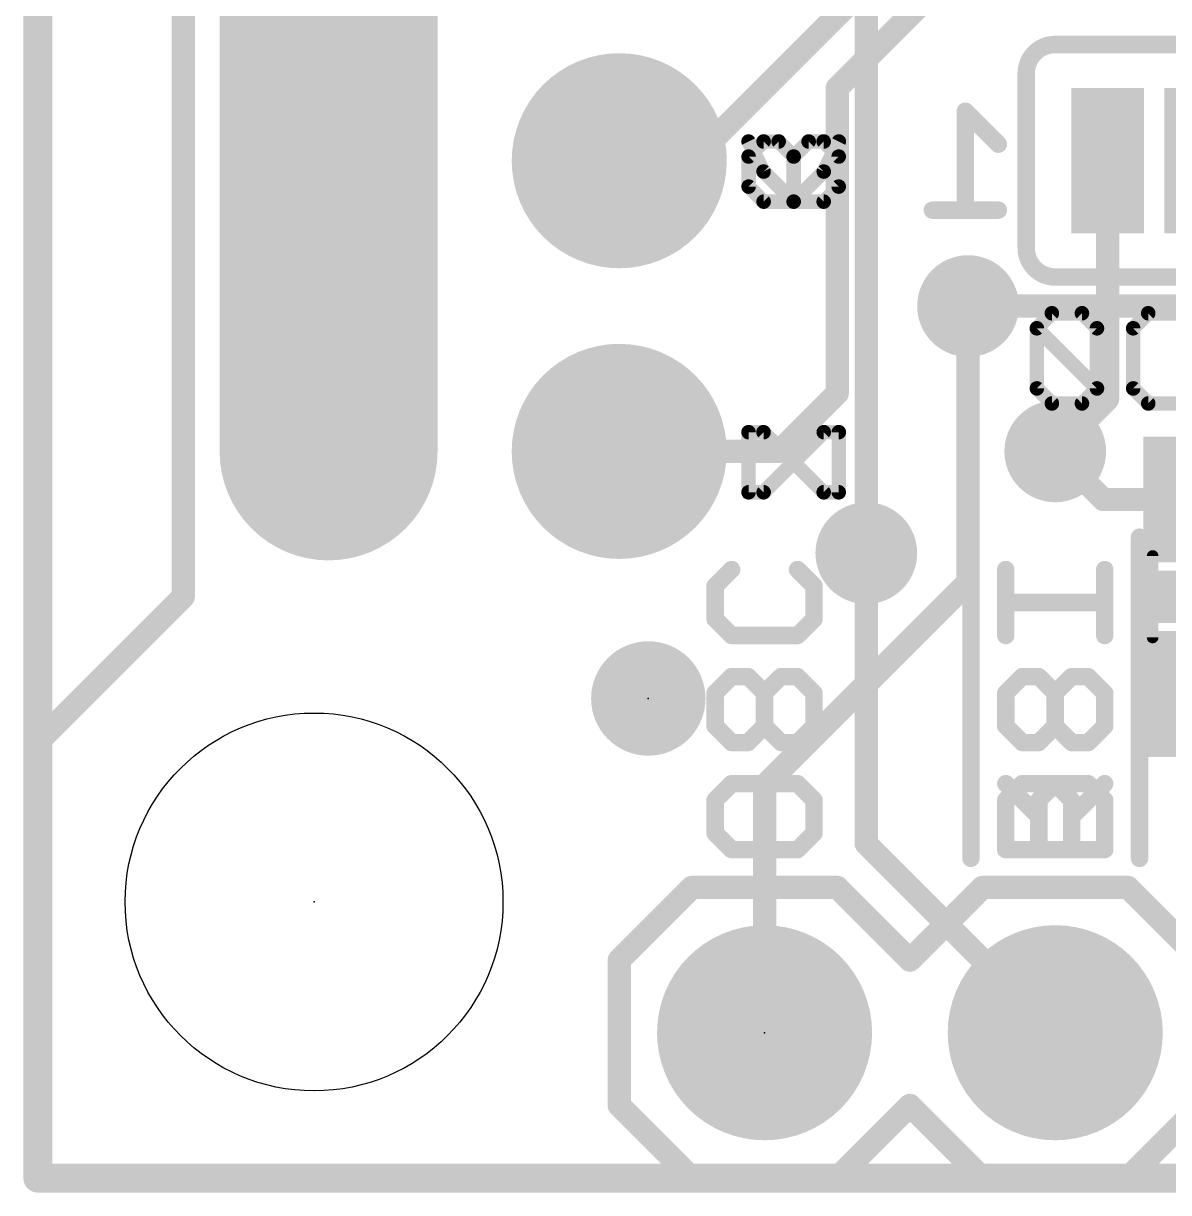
# Model space of a CAD drawing. Extents: x -33 to 74, y -18 to 36.
# Drawn here: x -0.13 to 9.88, y -0.13 to 10.09 of the extents above; entities that cross this region are included whole.
import ezdxf

# ---------------------------------------------------------------- set-up
doc = ezdxf.new("R2010")
doc.units = 0
for name, color, linetype in [('1', 12, 'CONTINUOUS'), ('16', 132, 'CONTINUOUS'), ('17', 110, 'CONTINUOUS'), ('18', 110, 'CONTINUOUS'), ('20', 53, 'CONTINUOUS'), ('21', 41, 'CONTINUOUS'), ('22', 40, 'CONTINUOUS'), ('23', 53, 'CONTINUOUS'), ('51', 53, 'CONTINUOUS')]:
    doc.layers.add(name, color=color, linetype=linetype)

# ---------------------------------------------------------------- blocks, each defined once
blk = doc.blocks.new('RECT')
blk.add_solid([(-0.5, -0.5), (0.5, -0.5), (-0.5, 0.5), (0.5, 0.5)])
blk = doc.blocks.new('ROUNDP')
at = {"const_width": 0.5}
blk.add_lwpolyline([(0, -0.25, 1), (0, 0.25, 1), (0, -0.25)], format="xyb", dxfattribs=at)
blk = doc.blocks.new('PIE')
at = {"const_width": 0.5}
blk.add_lwpolyline([(0, -0.25, 1), (0, 0.25, 1), (0, -0.25)], format="xyb", dxfattribs=at)
blk = doc.blocks.new('ROUNDV')
at = {"const_width": 0.5}
blk.add_lwpolyline([(0, -0.25, 1), (0, 0.25, 1), (0, -0.25)], format="xyb", dxfattribs=at)

msp = doc.modelspace()

# ---------------------------------------------------------------- linework, layer by layer
at = {"layer": '1'}
for points, const_width in [([(0, 35.56), (0, 0)], 0.254), ([(10.033, 13.208), (5.715, 8.89)], 0.2032), ([(9.398, 11.938), (6.985, 9.525)], 0.2032), ([(2.54, 8.89), (2.54, 11.43)], 0.254), ([(6.985, 9.525), (6.985, 6.858)], 0.2032), ([(2.54, 6.35), (2.54, 8.89)], 0.254), ([(5.715, 8.89), (5.08, 8.89)], 0.2032), ([(8.128, 7.62), (10.414, 7.62)], 0.2032), ([(6.985, 6.858), (6.477, 6.35)], 0.2032), ([(6.477, 6.35), (5.08, 6.35)], 0.2032), ([(9.31, 5.93), (8.89, 6.35)], 0.2032), ([(10.16, 5.93), (9.31, 5.93)], 0.2032), ([(7.239, 5.461), (7.239, 2.921)], 0.2032), ([(7.239, 2.921), (8.89, 1.27)], 0.2032), ([(0, 0), (25.4, 0)], 0.254)]:
    msp.add_lwpolyline(points, dxfattribs=dict(at, const_width=const_width))
for points, const_width in [([(7.0358, 9.525, 1), (6.9342, 9.525)], 0.1016), ([(6.9491, 9.5609, 1), (7.0209, 9.4891)], 0.1016), ([(2.6035, 8.89, 1), (2.4765, 8.89)], 0.127), ([(5.08, 8.9408, 1), (5.08, 8.8392)], 0.1016), ([(5.715, 8.8392, 1), (5.715, 8.9408)], 0.1016), ([(2.4765, 8.89, 1), (2.6035, 8.89)], 0.127), ([(5.6791, 8.9259, 1), (5.7509, 8.8541)], 0.1016), ([(8.128, 7.6708, 1), (8.128, 7.5692)], 0.1016), ([(7.0209, 6.8221, 1), (6.9491, 6.8939)], 0.1016), ([(6.9342, 6.858, 1), (7.0358, 6.858)], 0.1016), ([(5.08, 6.4008, 1), (5.08, 6.2992)], 0.1016), ([(6.477, 6.2992, 1), (6.477, 6.4008)], 0.1016), ([(8.9259, 6.3859, 1), (8.8541, 6.3141)], 0.1016), ([(2.4765, 6.35, 1), (2.6035, 6.35)], 0.127), ([(6.4411, 6.3859, 1), (6.5129, 6.3141)], 0.1016), ([(9.31, 5.9808, 1), (9.31, 5.8792)], 0.1016), ([(9.2741, 5.8941, 1), (9.3459, 5.9659)], 0.1016), ([(7.2898, 5.461, 1), (7.1882, 5.461)], 0.1016), ([(7.2749, 2.9569, 1), (7.2031, 2.8851)], 0.1016), ([(7.1882, 2.921, 1), (7.2898, 2.921)], 0.1016), ([(8.8541, 1.2341, 1), (8.9259, 1.3059)], 0.1016), ([(0, 0.0635, 1), (0, -0.0635)], 0.127), ([(-0.0635, 0, 1), (0.0635, 0)], 0.127)]:
    msp.add_lwpolyline(points, format="xyb", dxfattribs=dict(at, const_width=const_width))
at = {"layer": '16'}
for points, const_width in [([(0, 35.56), (0, 0)], 0.254), ([(7.239, 10.414), (7.239, 5.461)], 0.2032), ([(9.3472, 8.89), (9.3472, 6.8072)], 0.2032), ([(8.128, 7.62), (8.128, 5.207)], 0.2032), ([(9.3472, 6.8072), (8.89, 6.35)], 0.2032), ([(6.35, 3.429), (8.128, 5.207)], 0.2032), ([(6.35, 3.429), (6.35, 1.27)], 0.2032), ([(0, 0), (25.4, 0)], 0.254)]:
    msp.add_lwpolyline(points, dxfattribs=dict(at, const_width=const_width))
for points, const_width in [([(9.398, 8.89, 1), (9.2964, 8.89)], 0.1016), ([(8.1788, 7.62, 1), (8.0772, 7.62)], 0.1016), ([(9.2964, 6.8072, 1), (9.398, 6.8072)], 0.1016), ([(9.3831, 6.7713, 1), (9.3113, 6.8431)], 0.1016), ([(8.8541, 6.3859, 1), (8.9259, 6.3141)], 0.1016), ([(7.1882, 5.461, 1), (7.2898, 5.461)], 0.1016), ([(8.0772, 5.207, 1), (8.1788, 5.207)], 0.1016), ([(8.1639, 5.1711, 1), (8.0921, 5.2429)], 0.1016), ([(6.4008, 3.429, 1), (6.2992, 3.429)], 0.1016), ([(6.3141, 3.4649, 1), (6.3859, 3.3931)], 0.1016), ([(6.2992, 1.27, 1), (6.4008, 1.27)], 0.1016), ([(0, 0.0635, 1), (0, -0.0635)], 0.127), ([(-0.0635, 0, 1), (0.0635, 0)], 0.127)]:
    msp.add_lwpolyline(points, format="xyb", dxfattribs=dict(at, const_width=const_width))
at = {"layer": '20', "const_width": 0.2032}
for points in [[(1.27, 30.48), (1.27, 5.08)], [(1.27, 5.08), (0, 3.81)], [(0, 3.81), (0, 0)], [(0, 0), (25.4, 0)]]:
    msp.add_lwpolyline(points, dxfattribs=at)
at = {"layer": '20', "const_width": 0.1016}
for points in [[(1.2192, 5.08, 1), (1.3208, 5.08)], [(1.3059, 5.0441, 1), (1.2341, 5.1159)], [(0.0508, 3.81, 1), (-0.0508, 3.81)], [(-0.0359, 3.8459, 1), (0.0359, 3.7741)], [(0, 0.0508, 1), (0, -0.0508)], [(-0.0508, 0, 1), (0.0508, 0)]]:
    msp.add_lwpolyline(points, format="xyb", dxfattribs=at)
at = {"layer": '20'}
msp.add_circle((2.413, 2.413), 1.651, dxfattribs=at)
at = {"layer": '21'}
for points, const_width in [([(2.54, 29.21), (2.54, 6.35)], 1.905), ([(6.2096, 9.0579), (6.341, 8.7952)], 0.127), ([(6.735, 9.0579), (6.6037, 8.9266)], 0.127), ([(6.8664, 9.0579), (6.735, 9.0579)], 0.127), ([(6.9977, 8.9266), (6.8664, 9.0579)], 0.127), ([(6.6037, 8.9266), (6.6037, 8.5325)], 0.127), ([(6.9977, 8.6639), (6.9977, 8.9266)], 0.127), ([(6.341, 8.7952), (6.6037, 8.5325)], 0.127), ([(6.8664, 8.5325), (6.9977, 8.6639)], 0.127), ([(6.6037, 8.5325), (6.8664, 8.5325)], 0.127), ([(6.2096, 5.9925), (6.2096, 6.5179)], 0.127), ([(6.2096, 6.5179), (6.341, 6.5179)], 0.127), ([(6.341, 6.5179), (6.8664, 5.9925)], 0.127), ([(6.8664, 5.9925), (6.9977, 5.9925)], 0.127), ([(8.1534, 2.794), (8.1534, 5.6006)], 0.1524), ([(6.0615, 5.3175), (5.9175, 5.1734)], 0.1524), ([(6.7818, 5.1734), (6.6377, 5.3175)], 0.1524), ([(8.4575, 4.7412), (8.4575, 5.3175)], 0.1524), ([(5.9175, 5.1734), (5.9175, 4.8853)], 0.1524), ([(6.7818, 4.8853), (6.7818, 5.1734)], 0.1524), ([(9.3218, 5.0293), (8.4575, 5.0293)], 0.1524), ([(5.9175, 4.8853), (6.0615, 4.7412)], 0.1524), ([(6.6377, 4.7412), (6.7818, 4.8853)], 0.1524), ([(6.0615, 4.7412), (6.6377, 4.7412)], 0.1524), ([(6.0615, 4.3819), (5.9175, 4.2379)], 0.1524), ([(6.3496, 4.2379), (6.4937, 4.3819)], 0.1524), ([(6.4937, 4.3819), (6.6377, 4.3819)], 0.1524), ([(6.6377, 4.3819), (6.7818, 4.2379)], 0.1524), ([(8.6015, 4.3819), (8.4575, 4.2379)], 0.1524), ([(8.8896, 4.2379), (9.0337, 4.3819)], 0.1524), ([(9.0337, 4.3819), (9.1777, 4.3819)], 0.1524), ([(9.1777, 4.3819), (9.3218, 4.2379)], 0.1524), ([(5.9175, 4.2379), (5.9175, 3.9498)], 0.1524), ([(6.3496, 3.9498), (6.3496, 4.2379)], 0.1524), ([(6.7818, 4.2379), (6.7818, 3.9498)], 0.1524), ([(8.4575, 4.2379), (8.4575, 3.9498)], 0.1524), ([(8.8896, 3.9498), (8.8896, 4.2379)], 0.1524), ([(9.3218, 4.2379), (9.3218, 3.9498)], 0.1524), ([(5.9175, 3.9498), (6.0615, 3.8057)], 0.1524), ([(6.2056, 3.8057), (6.3496, 3.9498)], 0.1524), ([(6.7818, 3.9498), (6.6377, 3.8057)], 0.1524), ([(8.4575, 3.9498), (8.6015, 3.8057)], 0.1524), ([(8.7456, 3.8057), (8.8896, 3.9498)], 0.1524), ([(9.3218, 3.9498), (9.1777, 3.8057)], 0.1524), ([(6.0615, 3.8057), (6.2056, 3.8057)], 0.1524), ([(8.6015, 3.8057), (8.7456, 3.8057)], 0.1524), ([(6.0615, 3.4464), (5.9175, 3.3024)], 0.1524), ([(6.6377, 3.4464), (6.0615, 3.4464)], 0.1524), ([(6.7818, 3.3024), (6.6377, 3.4464)], 0.1524), ([(8.4575, 3.3024), (8.6015, 3.4464)], 0.1524), ([(8.6015, 3.4464), (8.8896, 3.4464)], 0.1524), ([(8.8896, 3.4464), (9.0337, 3.3024)], 0.1524), ([(9.0337, 3.1583), (9.3218, 3.4464)], 0.1524), ([(5.9175, 3.3024), (5.9175, 3.0143)], 0.1524), ([(6.7818, 3.0143), (6.7818, 3.3024)], 0.1524), ([(8.4575, 2.8702), (8.4575, 3.3024)], 0.1524), ([(9.0337, 3.3024), (9.0337, 2.8702)], 0.1524), ([(5.9175, 3.0143), (6.0615, 2.8702)], 0.1524), ([(6.6377, 2.8702), (6.7818, 3.0143)], 0.1524), ([(6.0615, 2.8702), (6.6377, 2.8702)], 0.1524), ([(9.3218, 2.8702), (8.4575, 2.8702)], 0.1524), ([(5.715, 2.54), (5.08, 1.905)], 0.2032), ([(5.715, 2.54), (6.985, 2.54)], 0.2032), ([(6.985, 2.54), (7.62, 1.905)], 0.2032), ([(7.62, 1.905), (8.255, 2.54)], 0.2032), ([(8.255, 2.54), (9.525, 2.54)], 0.2032), ([(9.525, 2.54), (10.16, 1.905)], 0.2032), ([(5.08, 1.905), (5.08, 0.635)], 0.2032), ([(5.08, 0.635), (5.715, 0)], 0.2032), ([(7.62, 0.635), (6.985, 0)], 0.2032), ([(8.255, 0), (7.62, 0.635)], 0.2032), ([(10.16, 0.635), (9.525, 0)], 0.2032), ([(6.985, 0), (5.715, 0)], 0.2032), ([(9.525, 0), (8.255, 0)], 0.2032)]:
    msp.add_lwpolyline(points, dxfattribs=dict(at, const_width=const_width))
for points, const_width in [([(6.238, 9.0721, 1), (6.1812, 9.0437)], 0.0635), ([(6.735, 9.0896, 1), (6.735, 9.0261)], 0.0635), ([(6.7575, 9.0354, 1), (6.7126, 9.0803)], 0.0635), ([(6.8888, 9.0803, 1), (6.8439, 9.0354)], 0.0635), ([(6.8664, 9.0261, 1), (6.8664, 9.0896)], 0.0635), ([(6.6354, 8.9266, 1), (6.5719, 8.9266)], 0.0635), ([(6.5812, 8.949, 1), (6.6261, 8.9041)], 0.0635), ([(7.0294, 8.9266, 1), (6.966, 8.9266)], 0.0635), ([(6.9752, 8.9041, 1), (7.0202, 8.949)], 0.0635), ([(6.3634, 8.8177, 1), (6.3185, 8.7728)], 0.0635), ([(6.3126, 8.781, 1), (6.3694, 8.8094)], 0.0635), ([(6.966, 8.6639, 1), (7.0294, 8.6639)], 0.0635), ([(7.0202, 8.6414, 1), (6.9752, 8.6863)], 0.0635), ([(6.6037, 8.5643, 1), (6.6037, 8.5008)], 0.0635), ([(6.5812, 8.5101, 1), (6.6261, 8.555)], 0.0635), ([(6.8439, 8.555, 1), (6.8888, 8.5101)], 0.0635), ([(6.8664, 8.5008, 1), (6.8664, 8.5643)], 0.0635), ([(6.5719, 8.5325, 1), (6.6354, 8.5325)], 0.0635), ([(2.0638, 6.35, 1), (3.0162, 6.35)], 0.9525), ([(6.2096, 6.5496, 1), (6.2096, 6.4861)], 0.0635), ([(6.2414, 6.5179, 1), (6.1779, 6.5179)], 0.0635), ([(6.3634, 6.5403, 1), (6.3185, 6.4954)], 0.0635), ([(6.341, 6.4861, 1), (6.341, 6.5496)], 0.0635), ([(6.8664, 6.0243, 1), (6.8664, 5.9608)], 0.0635), ([(6.8439, 5.9701, 1), (6.8888, 6.015)], 0.0635), ([(6.9977, 5.9608, 1), (6.9977, 6.0243)], 0.0635), ([(6.1779, 5.9925, 1), (6.2414, 5.9925)], 0.0635), ([(8.1915, 5.6006, 1), (8.1153, 5.6006)], 0.0762), ([(6.0885, 5.2905, 1), (6.0346, 5.3444)], 0.0762), ([(6.6647, 5.3444, 1), (6.6108, 5.2905)], 0.0762), ([(8.4956, 5.3175, 1), (8.4194, 5.3175)], 0.0762), ([(5.9556, 5.1734, 1), (5.8794, 5.1734)], 0.0762), ([(5.8905, 5.2003, 1), (5.9444, 5.1465)], 0.0762), ([(6.8199, 5.1734, 1), (6.7437, 5.1734)], 0.0762), ([(6.7549, 5.1465, 1), (6.8087, 5.2003)], 0.0762), ([(8.4575, 5.0675, 1), (8.4575, 4.9912)], 0.0762), ([(9.3218, 4.9912, 1), (9.3218, 5.0675)], 0.0762), ([(5.9444, 4.9122, 1), (5.8905, 4.8584)], 0.0762), ([(5.8794, 4.8853, 1), (5.9556, 4.8853)], 0.0762), ([(6.7437, 4.8853, 1), (6.8199, 4.8853)], 0.0762), ([(6.8087, 4.8584, 1), (6.7549, 4.9122)], 0.0762), ([(6.0615, 4.7793, 1), (6.0615, 4.7031)], 0.0762), ([(6.0346, 4.7143, 1), (6.0885, 4.7682)], 0.0762), ([(6.6108, 4.7682, 1), (6.6647, 4.7143)], 0.0762), ([(6.6377, 4.7031, 1), (6.6377, 4.7793)], 0.0762), ([(8.4194, 4.7412, 1), (8.4956, 4.7412)], 0.0762), ([(6.0885, 4.355, 1), (6.0346, 4.4089)], 0.0762), ([(6.4937, 4.42, 1), (6.4937, 4.3438)], 0.0762), ([(6.5206, 4.355, 1), (6.4667, 4.4089)], 0.0762), ([(6.6647, 4.4089, 1), (6.6108, 4.355)], 0.0762), ([(6.6377, 4.3438, 1), (6.6377, 4.42)], 0.0762), ([(8.6285, 4.355, 1), (8.5746, 4.4089)], 0.0762), ([(9.0337, 4.42, 1), (9.0337, 4.3438)], 0.0762), ([(9.0606, 4.355, 1), (9.0067, 4.4089)], 0.0762), ([(9.2047, 4.4089, 1), (9.1508, 4.355)], 0.0762), ([(9.1777, 4.3438, 1), (9.1777, 4.42)], 0.0762), ([(5.8905, 4.2648, 1), (5.9444, 4.2109)], 0.0762), ([(5.9556, 4.2379, 1), (5.8794, 4.2379)], 0.0762), ([(6.3877, 4.2379, 1), (6.3115, 4.2379)], 0.0762), ([(6.3227, 4.2648, 1), (6.3766, 4.2109)], 0.0762), ([(6.8199, 4.2379, 1), (6.7437, 4.2379)], 0.0762), ([(6.7549, 4.2109, 1), (6.8087, 4.2648)], 0.0762), ([(8.4305, 4.2648, 1), (8.4844, 4.2109)], 0.0762), ([(8.4956, 4.2379, 1), (8.4194, 4.2379)], 0.0762), ([(8.9277, 4.2379, 1), (8.8515, 4.2379)], 0.0762), ([(8.8627, 4.2648, 1), (8.9166, 4.2109)], 0.0762), ([(9.3599, 4.2379, 1), (9.2837, 4.2379)], 0.0762), ([(9.2949, 4.2109, 1), (9.3487, 4.2648)], 0.0762), ([(5.9444, 3.9767, 1), (5.8905, 3.9228)], 0.0762), ([(5.8794, 3.9498, 1), (5.9556, 3.9498)], 0.0762), ([(6.3115, 3.9498, 1), (6.3877, 3.9498)], 0.0762), ([(6.3766, 3.9228, 1), (6.3227, 3.9767)], 0.0762), ([(6.7437, 3.9498, 1), (6.8199, 3.9498)], 0.0762), ([(6.8087, 3.9228, 1), (6.7549, 3.9767)], 0.0762), ([(8.4844, 3.9767, 1), (8.4305, 3.9228)], 0.0762), ([(8.4194, 3.9498, 1), (8.4956, 3.9498)], 0.0762), ([(8.8515, 3.9498, 1), (8.9277, 3.9498)], 0.0762), ([(8.9166, 3.9228, 1), (8.8627, 3.9767)], 0.0762), ([(9.2837, 3.9498, 1), (9.3599, 3.9498)], 0.0762), ([(9.3487, 3.9228, 1), (9.2949, 3.9767)], 0.0762), ([(6.0615, 3.8438, 1), (6.0615, 3.7676)], 0.0762), ([(6.0346, 3.7788, 1), (6.0885, 3.8327)], 0.0762), ([(6.1786, 3.8327, 1), (6.2325, 3.7788)], 0.0762), ([(6.2056, 3.7676, 1), (6.2056, 3.8438)], 0.0762), ([(6.6108, 3.8327, 1), (6.6647, 3.7788)], 0.0762), ([(8.6015, 3.8438, 1), (8.6015, 3.7676)], 0.0762), ([(8.5746, 3.7788, 1), (8.6285, 3.8327)], 0.0762), ([(8.7186, 3.8327, 1), (8.7725, 3.7788)], 0.0762), ([(8.7456, 3.7676, 1), (8.7456, 3.8438)], 0.0762), ([(9.1508, 3.8327, 1), (9.2047, 3.7788)], 0.0762), ([(6.0615, 3.4845, 1), (6.0615, 3.4083)], 0.0762), ([(6.0885, 3.4195, 1), (6.0346, 3.4734)], 0.0762), ([(6.6647, 3.4734, 1), (6.6108, 3.4195)], 0.0762), ([(6.6377, 3.4083, 1), (6.6377, 3.4845)], 0.0762), ([(8.6015, 3.4845, 1), (8.6015, 3.4083)], 0.0762), ([(8.6285, 3.4195, 1), (8.5746, 3.4734)], 0.0762), ([(8.9166, 3.4734, 1), (8.8627, 3.4195)], 0.0762), ([(8.8896, 3.4083, 1), (8.8896, 3.4845)], 0.0762), ([(9.3487, 3.4195, 1), (9.2949, 3.4734)], 0.0762), ([(5.9556, 3.3024, 1), (5.8794, 3.3024)], 0.0762), ([(6.8199, 3.3024, 1), (6.7437, 3.3024)], 0.0762), ([(8.4956, 3.3024, 1), (8.4194, 3.3024)], 0.0762), ([(9.0718, 3.3024, 1), (8.9956, 3.3024)], 0.0762), ([(5.8905, 3.3293, 1), (5.9444, 3.2754)], 0.0762), ([(6.7549, 3.2754, 1), (6.8087, 3.3293)], 0.0762), ([(8.4305, 3.3293, 1), (8.4844, 3.2754)], 0.0762), ([(9.0067, 3.2754, 1), (9.0606, 3.3293)], 0.0762), ([(9.0067, 3.1853, 1), (9.0606, 3.1314)], 0.0762), ([(5.9444, 3.0412, 1), (5.8905, 2.9873)], 0.0762), ([(6.8087, 2.9873, 1), (6.7549, 3.0412)], 0.0762), ([(5.8794, 3.0143, 1), (5.9556, 3.0143)], 0.0762), ([(6.7437, 3.0143, 1), (6.8199, 3.0143)], 0.0762), ([(6.0615, 2.9083, 1), (6.0615, 2.8321)], 0.0762), ([(6.0346, 2.8433, 1), (6.0885, 2.8971)], 0.0762), ([(6.6108, 2.8971, 1), (6.6647, 2.8433)], 0.0762), ([(6.6377, 2.8321, 1), (6.6377, 2.9083)], 0.0762), ([(8.4575, 2.9083, 1), (8.4575, 2.8321)], 0.0762), ([(8.4194, 2.8702, 1), (8.4956, 2.8702)], 0.0762), ([(8.9956, 2.8702, 1), (9.0718, 2.8702)], 0.0762), ([(9.3218, 2.8321, 1), (9.3218, 2.9083)], 0.0762), ([(8.1153, 2.794, 1), (8.1915, 2.794)], 0.0762), ([(5.715, 2.5908, 1), (5.715, 2.4892)], 0.1016), ([(5.7509, 2.5041, 1), (5.6791, 2.5759)], 0.1016), ([(7.0209, 2.5759, 1), (6.9491, 2.5041)], 0.1016), ([(6.985, 2.4892, 1), (6.985, 2.5908)], 0.1016), ([(8.255, 2.5908, 1), (8.255, 2.4892)], 0.1016), ([(8.2909, 2.5041, 1), (8.2191, 2.5759)], 0.1016), ([(9.5609, 2.5759, 1), (9.4891, 2.5041)], 0.1016), ([(9.525, 2.4892, 1), (9.525, 2.5908)], 0.1016), ([(5.1308, 1.905, 1), (5.0292, 1.905)], 0.1016), ([(5.0441, 1.9409, 1), (5.1159, 1.8691)], 0.1016), ([(7.5841, 1.9409, 1), (7.6559, 1.8691)], 0.1016), ([(7.5841, 1.8691, 1), (7.6559, 1.9409)], 0.1016), ([(5.1159, 0.6709, 1), (5.0441, 0.5991)], 0.1016), ([(7.6559, 0.6709, 1), (7.5841, 0.5991)], 0.1016), ([(7.6559, 0.5991, 1), (7.5841, 0.6709)], 0.1016), ([(5.0292, 0.635, 1), (5.1308, 0.635)], 0.1016), ([(5.715, 0.0508, 1), (5.715, -0.0508)], 0.1016), ([(5.6791, -0.0359, 1), (5.7509, 0.0359)], 0.1016), ([(6.9491, 0.0359, 1), (7.0209, -0.0359)], 0.1016), ([(6.985, -0.0508, 1), (6.985, 0.0508)], 0.1016), ([(8.255, 0.0508, 1), (8.255, -0.0508)], 0.1016), ([(8.2191, -0.0359, 1), (8.2909, 0.0359)], 0.1016), ([(9.4891, 0.0359, 1), (9.5609, -0.0359)], 0.1016), ([(9.525, -0.0508, 1), (9.525, 0.0508)], 0.1016)]:
    msp.add_lwpolyline(points, format="xyb", dxfattribs=dict(at, const_width=const_width))
at = {"layer": '22'}
for points, const_width in [([(2.54, 29.21), (2.54, 6.35)], 1.905), ([(11.43, 9.906), (8.89, 9.906)], 0.1524), ([(8.636, 9.652), (8.636, 8.128)], 0.1524), ([(8.3926, 9.0344), (8.1044, 9.3225)], 0.1524), ([(8.1044, 9.3225), (8.1044, 8.4582)], 0.1524), ([(6.2103, 8.9266), (6.3416, 9.0579)], 0.127), ([(6.3416, 9.0579), (6.473, 9.0579)], 0.127), ([(6.473, 9.0579), (6.6043, 8.9266)], 0.127), ([(6.9984, 9.0579), (6.867, 8.7952)], 0.127), ([(6.2103, 8.6639), (6.2103, 8.9266)], 0.127), ([(6.6043, 8.9266), (6.6043, 8.5325)], 0.127), ([(6.867, 8.7952), (6.6043, 8.5325)], 0.127), ([(6.3416, 8.5325), (6.2103, 8.6639)], 0.127), ([(6.6043, 8.5325), (6.3416, 8.5325)], 0.127), ([(8.3926, 8.4582), (7.8163, 8.4582)], 0.1524), ([(8.89, 7.874), (11.43, 7.874)], 0.1524), ([(8.8605, 7.5572), (8.7292, 7.4258)], 0.127), ([(9.1232, 7.5572), (8.8605, 7.5572)], 0.127), ([(9.2545, 7.4258), (9.1232, 7.5572)], 0.127), ([(9.5711, 7.4258), (9.7025, 7.5572)], 0.127), ([(9.7025, 7.5572), (10.0965, 7.5572)], 0.127), ([(8.7292, 7.4258), (8.7292, 6.9004)], 0.127), ([(9.2545, 6.9004), (8.7292, 7.4258)], 0.127), ([(9.2545, 6.9004), (9.2545, 7.4258)], 0.127), ([(9.5711, 6.9004), (9.5711, 7.4258)], 0.127), ([(8.7292, 6.9004), (8.8605, 6.7691)], 0.127), ([(9.1232, 6.7691), (9.2545, 6.9004)], 0.127), ([(9.7025, 6.7691), (9.5711, 6.9004)], 0.127), ([(8.8605, 6.7691), (9.1232, 6.7691)], 0.127), ([(10.0965, 6.7691), (9.7025, 6.7691)], 0.127), ([(6.867, 6.5179), (6.3416, 5.9925)], 0.127), ([(6.9984, 6.5179), (6.867, 6.5179)], 0.127), ([(6.9984, 5.9925), (6.9984, 6.5179)], 0.127), ([(6.3416, 5.9925), (6.2103, 5.9925)], 0.127), ([(9.6266, 2.794), (9.6266, 5.6006)], 0.1524), ([(5.9182, 5.1734), (6.0623, 5.3175)], 0.1524), ([(6.6385, 5.3175), (6.7825, 5.1734)], 0.1524), ([(9.3225, 4.7412), (9.3225, 5.3175)], 0.1524), ([(5.9182, 4.8853), (5.9182, 5.1734)], 0.1524), ([(6.7825, 5.1734), (6.7825, 4.8853)], 0.1524), ([(8.4582, 5.0293), (9.3225, 5.0293)], 0.1524), ([(6.0623, 4.7412), (5.9182, 4.8853)], 0.1524), ([(6.7825, 4.8853), (6.6385, 4.7412)], 0.1524), ([(6.6385, 4.7412), (6.0623, 4.7412)], 0.1524), ([(6.0623, 4.3819), (5.9182, 4.2379)], 0.1524), ([(6.2063, 4.3819), (6.0623, 4.3819)], 0.1524), ([(6.3504, 4.2379), (6.2063, 4.3819)], 0.1524), ([(6.6385, 4.3819), (6.7825, 4.2379)], 0.1524), ([(8.6023, 4.3819), (8.4582, 4.2379)], 0.1524), ([(8.7463, 4.3819), (8.6023, 4.3819)], 0.1524), ([(8.8904, 4.2379), (8.7463, 4.3819)], 0.1524), ([(9.1785, 4.3819), (9.3225, 4.2379)], 0.1524), ([(5.9182, 4.2379), (5.9182, 3.9498)], 0.1524), ([(6.3504, 3.9498), (6.3504, 4.2379)], 0.1524), ([(6.7825, 4.2379), (6.7825, 3.9498)], 0.1524), ([(8.4582, 4.2379), (8.4582, 3.9498)], 0.1524), ([(8.8904, 3.9498), (8.8904, 4.2379)], 0.1524), ([(9.3225, 4.2379), (9.3225, 3.9498)], 0.1524), ([(5.9182, 3.9498), (6.0623, 3.8057)], 0.1524), ([(6.4944, 3.8057), (6.3504, 3.9498)], 0.1524), ([(6.7825, 3.9498), (6.6385, 3.8057)], 0.1524), ([(8.4582, 3.9498), (8.6023, 3.8057)], 0.1524), ([(9.0344, 3.8057), (8.8904, 3.9498)], 0.1524), ([(9.3225, 3.9498), (9.1785, 3.8057)], 0.1524), ([(6.6385, 3.8057), (6.4944, 3.8057)], 0.1524), ([(9.1785, 3.8057), (9.0344, 3.8057)], 0.1524), ([(5.9182, 3.3024), (6.0623, 3.4464)], 0.1524), ([(6.0623, 3.4464), (6.6385, 3.4464)], 0.1524), ([(6.6385, 3.4464), (6.7825, 3.3024)], 0.1524), ([(8.7463, 3.1583), (8.4582, 3.4464)], 0.1524), ([(8.8904, 3.4464), (8.7463, 3.3024)], 0.1524), ([(9.1785, 3.4464), (8.8904, 3.4464)], 0.1524), ([(9.3225, 3.3024), (9.1785, 3.4464)], 0.1524), ([(5.9182, 3.0143), (5.9182, 3.3024)], 0.1524), ([(6.7825, 3.3024), (6.7825, 3.0143)], 0.1524), ([(8.7463, 3.3024), (8.7463, 2.8702)], 0.1524), ([(9.3225, 2.8702), (9.3225, 3.3024)], 0.1524), ([(6.0623, 2.8702), (5.9182, 3.0143)], 0.1524), ([(6.7825, 3.0143), (6.6385, 2.8702)], 0.1524), ([(6.6385, 2.8702), (6.0623, 2.8702)], 0.1524), ([(8.4582, 2.8702), (9.3225, 2.8702)], 0.1524)]:
    msp.add_lwpolyline(points, dxfattribs=dict(at, const_width=const_width))
for points, const_width in [([(8.89, 9.906, 0.4142), (8.636, 9.652)], 0.1524), ([(8.89, 9.9441, 1), (8.89, 9.8679)], 0.0762), ([(8.89, 9.8679, 1), (8.89, 9.9441)], 0.0762), ([(8.6741, 9.652, 1), (8.5979, 9.652)], 0.0762), ([(8.5979, 9.652, 1), (8.6741, 9.652)], 0.0762), ([(8.1314, 9.3495, 1), (8.0775, 9.2956)], 0.0762), ([(8.1425, 9.3225, 1), (8.0663, 9.3225)], 0.0762), ([(6.3416, 9.0897, 1), (6.3416, 9.0261)], 0.0635), ([(6.3641, 9.0354, 1), (6.3192, 9.0804)], 0.0635), ([(6.4954, 9.0804, 1), (6.4505, 9.0354)], 0.0635), ([(6.473, 9.0261, 1), (6.473, 9.0897)], 0.0635), ([(7.0268, 9.0437, 1), (6.97, 9.0721)], 0.0635), ([(8.3656, 9.0075, 1), (8.4195, 9.0614)], 0.0762), ([(6.1878, 8.949, 1), (6.2328, 8.9041)], 0.0635), ([(6.242, 8.9266, 1), (6.1786, 8.9266)], 0.0635), ([(6.6361, 8.9266, 1), (6.5726, 8.9266)], 0.0635), ([(6.5819, 8.9041, 1), (6.6268, 8.949)], 0.0635), ([(6.8386, 8.8094, 1), (6.8954, 8.781)], 0.0635), ([(6.8895, 8.7728, 1), (6.8446, 8.8177)], 0.0635), ([(6.2328, 8.6863, 1), (6.1878, 8.6414)], 0.0635), ([(6.1786, 8.6639, 1), (6.242, 8.6639)], 0.0635), ([(6.3416, 8.5643, 1), (6.3416, 8.5008)], 0.0635), ([(6.3192, 8.5101, 1), (6.3641, 8.555)], 0.0635), ([(6.5819, 8.555, 1), (6.6268, 8.5101)], 0.0635), ([(6.6043, 8.5008, 1), (6.6043, 8.5643)], 0.0635), ([(6.5726, 8.5325, 1), (6.6361, 8.5325)], 0.0635), ([(7.8163, 8.4963, 1), (7.8163, 8.4201)], 0.0762), ([(8.0663, 8.4582, 1), (8.1425, 8.4582)], 0.0762), ([(8.3926, 8.4201, 1), (8.3926, 8.4963)], 0.0762), ([(8.636, 8.128, 0.4142), (8.89, 7.874)], 0.1524), ([(8.6741, 8.128, 1), (8.5979, 8.128)], 0.0762), ([(8.5979, 8.128, 1), (8.6741, 8.128)], 0.0762), ([(8.89, 7.9121, 1), (8.89, 7.8359)], 0.0762), ([(8.89, 7.8359, 1), (8.89, 7.9121)], 0.0762), ([(8.8605, 7.5889, 1), (8.8605, 7.5254)], 0.0635), ([(8.883, 7.5347, 1), (8.8381, 7.5796)], 0.0635), ([(9.1456, 7.5796, 1), (9.1007, 7.5347)], 0.0635), ([(9.1232, 7.5254, 1), (9.1232, 7.5889)], 0.0635), ([(9.7025, 7.5889, 1), (9.7025, 7.5254)], 0.0635), ([(9.7249, 7.5347, 1), (9.68, 7.5796)], 0.0635), ([(8.7609, 7.4258, 1), (8.6974, 7.4258)], 0.0635), ([(8.7516, 7.4483, 1), (8.7067, 7.4034)], 0.0635), ([(8.7067, 7.4483, 1), (8.7516, 7.4034)], 0.0635), ([(9.2863, 7.4258, 1), (9.2228, 7.4258)], 0.0635), ([(9.2321, 7.4034, 1), (9.277, 7.4483)], 0.0635), ([(9.6029, 7.4258, 1), (9.5394, 7.4258)], 0.0635), ([(9.5487, 7.4483, 1), (9.5936, 7.4034)], 0.0635), ([(8.7516, 6.9229, 1), (8.7067, 6.878)], 0.0635), ([(9.277, 6.878, 1), (9.2321, 6.9229)], 0.0635), ([(9.2321, 6.878, 1), (9.277, 6.9229)], 0.0635), ([(9.5936, 6.9229, 1), (9.5487, 6.878)], 0.0635), ([(8.6974, 6.9004, 1), (8.7609, 6.9004)], 0.0635), ([(9.2228, 6.9004, 1), (9.2863, 6.9004)], 0.0635), ([(9.5394, 6.9004, 1), (9.6029, 6.9004)], 0.0635), ([(2.0638, 6.35, 1), (3.0162, 6.35)], 0.9525), ([(8.8605, 6.8008, 1), (8.8605, 6.7374)], 0.0635), ([(8.8381, 6.7466, 1), (8.883, 6.7916)], 0.0635), ([(9.1007, 6.7916, 1), (9.1456, 6.7466)], 0.0635), ([(9.1232, 6.7374, 1), (9.1232, 6.8008)], 0.0635), ([(9.7025, 6.8008, 1), (9.7025, 6.7374)], 0.0635), ([(9.68, 6.7466, 1), (9.7249, 6.7916)], 0.0635), ([(6.867, 6.5496, 1), (6.867, 6.4862)], 0.0635), ([(6.8895, 6.4954, 1), (6.8446, 6.5404)], 0.0635), ([(7.0301, 6.5179, 1), (6.9666, 6.5179)], 0.0635), ([(6.9984, 6.4862, 1), (6.9984, 6.5496)], 0.0635), ([(6.2103, 6.0243, 1), (6.2103, 5.9608)], 0.0635), ([(6.3192, 6.015, 1), (6.3641, 5.9701)], 0.0635), ([(6.3416, 5.9608, 1), (6.3416, 6.0243)], 0.0635), ([(6.9666, 5.9925, 1), (7.0301, 5.9925)], 0.0635), ([(9.6647, 5.6006, 1), (9.5885, 5.6006)], 0.0762), ([(6.0892, 5.2905, 1), (6.0353, 5.3444)], 0.0762), ([(6.6654, 5.3444, 1), (6.6115, 5.2905)], 0.0762), ([(9.3606, 5.3175, 1), (9.2844, 5.3175)], 0.0762), ([(5.9563, 5.1734, 1), (5.8801, 5.1734)], 0.0762), ([(5.8913, 5.2003, 1), (5.9451, 5.1465)], 0.0762), ([(6.8206, 5.1734, 1), (6.7444, 5.1734)], 0.0762), ([(6.7556, 5.1465, 1), (6.8095, 5.2003)], 0.0762), ([(8.4582, 5.0675, 1), (8.4582, 4.9912)], 0.0762), ([(9.3225, 4.9912, 1), (9.3225, 5.0675)], 0.0762), ([(5.8801, 4.8853, 1), (5.9563, 4.8853)], 0.0762), ([(5.9451, 4.9122, 1), (5.8913, 4.8584)], 0.0762), ([(6.7444, 4.8853, 1), (6.8206, 4.8853)], 0.0762), ([(6.8095, 4.8584, 1), (6.7556, 4.9122)], 0.0762), ([(6.0623, 4.7793, 1), (6.0623, 4.7031)], 0.0762), ([(6.0353, 4.7143, 1), (6.0892, 4.7682)], 0.0762), ([(6.6115, 4.7682, 1), (6.6654, 4.7143)], 0.0762), ([(6.6385, 4.7031, 1), (6.6385, 4.7793)], 0.0762), ([(9.2844, 4.7412, 1), (9.3606, 4.7412)], 0.0762), ([(6.0623, 4.42, 1), (6.0623, 4.3438)], 0.0762), ([(6.0892, 4.355, 1), (6.0353, 4.4089)], 0.0762), ([(6.2333, 4.4089, 1), (6.1794, 4.355)], 0.0762), ([(6.2063, 4.3438, 1), (6.2063, 4.42)], 0.0762), ([(6.6654, 4.4089, 1), (6.6115, 4.355)], 0.0762), ([(8.6023, 4.42, 1), (8.6023, 4.3438)], 0.0762), ([(8.6292, 4.355, 1), (8.5753, 4.4089)], 0.0762), ([(8.7733, 4.4089, 1), (8.7194, 4.355)], 0.0762), ([(8.7463, 4.3438, 1), (8.7463, 4.42)], 0.0762), ([(9.2054, 4.4089, 1), (9.1515, 4.355)], 0.0762), ([(5.9563, 4.2379, 1), (5.8801, 4.2379)], 0.0762), ([(5.8913, 4.2648, 1), (5.9451, 4.2109)], 0.0762), ([(6.3885, 4.2379, 1), (6.3123, 4.2379)], 0.0762), ([(6.3234, 4.2109, 1), (6.3773, 4.2648)], 0.0762), ([(6.8206, 4.2379, 1), (6.7444, 4.2379)], 0.0762), ([(6.7556, 4.2109, 1), (6.8095, 4.2648)], 0.0762), ([(8.4963, 4.2379, 1), (8.4201, 4.2379)], 0.0762), ([(8.4313, 4.2648, 1), (8.4851, 4.2109)], 0.0762), ([(8.9285, 4.2379, 1), (8.8523, 4.2379)], 0.0762), ([(8.8634, 4.2109, 1), (8.9173, 4.2648)], 0.0762), ([(9.3606, 4.2379, 1), (9.2844, 4.2379)], 0.0762), ([(9.2956, 4.2109, 1), (9.3495, 4.2648)], 0.0762), ([(5.9451, 3.9767, 1), (5.8913, 3.9228)], 0.0762), ([(5.8801, 3.9498, 1), (5.9563, 3.9498)], 0.0762), ([(6.3773, 3.9767, 1), (6.3234, 3.9228)], 0.0762), ([(6.3123, 3.9498, 1), (6.3885, 3.9498)], 0.0762), ([(6.7444, 3.9498, 1), (6.8206, 3.9498)], 0.0762), ([(6.8095, 3.9228, 1), (6.7556, 3.9767)], 0.0762), ([(8.4851, 3.9767, 1), (8.4313, 3.9228)], 0.0762), ([(8.4201, 3.9498, 1), (8.4963, 3.9498)], 0.0762), ([(8.9173, 3.9767, 1), (8.8634, 3.9228)], 0.0762), ([(8.8523, 3.9498, 1), (8.9285, 3.9498)], 0.0762), ([(9.2844, 3.9498, 1), (9.3606, 3.9498)], 0.0762), ([(9.3495, 3.9228, 1), (9.2956, 3.9767)], 0.0762), ([(6.0353, 3.7788, 1), (6.0892, 3.8327)], 0.0762), ([(6.4944, 3.8438, 1), (6.4944, 3.7676)], 0.0762), ([(6.4675, 3.7788, 1), (6.5214, 3.8327)], 0.0762), ([(6.6115, 3.8327, 1), (6.6654, 3.7788)], 0.0762), ([(6.6385, 3.7676, 1), (6.6385, 3.8438)], 0.0762), ([(8.5753, 3.7788, 1), (8.6292, 3.8327)], 0.0762), ([(9.0344, 3.8438, 1), (9.0344, 3.7676)], 0.0762), ([(9.0075, 3.7788, 1), (9.0614, 3.8327)], 0.0762), ([(9.1515, 3.8327, 1), (9.2054, 3.7788)], 0.0762), ([(9.1785, 3.7676, 1), (9.1785, 3.8438)], 0.0762), ([(6.0623, 3.4845, 1), (6.0623, 3.4083)], 0.0762), ([(6.0892, 3.4195, 1), (6.0353, 3.4734)], 0.0762), ([(6.6654, 3.4734, 1), (6.6115, 3.4195)], 0.0762), ([(6.6385, 3.4083, 1), (6.6385, 3.4845)], 0.0762), ([(8.4851, 3.4734, 1), (8.4313, 3.4195)], 0.0762), ([(8.8904, 3.4845, 1), (8.8904, 3.4083)], 0.0762), ([(8.9173, 3.4195, 1), (8.8634, 3.4734)], 0.0762), ([(9.2054, 3.4734, 1), (9.1515, 3.4195)], 0.0762), ([(9.1785, 3.4083, 1), (9.1785, 3.4845)], 0.0762), ([(5.9563, 3.3024, 1), (5.8801, 3.3024)], 0.0762), ([(6.8206, 3.3024, 1), (6.7444, 3.3024)], 0.0762), ([(8.7844, 3.3024, 1), (8.7082, 3.3024)], 0.0762), ([(9.3606, 3.3024, 1), (9.2844, 3.3024)], 0.0762), ([(5.8913, 3.3293, 1), (5.9451, 3.2754)], 0.0762), ([(6.7556, 3.2754, 1), (6.8095, 3.3293)], 0.0762), ([(8.7194, 3.3293, 1), (8.7733, 3.2754)], 0.0762), ([(9.2956, 3.2754, 1), (9.3495, 3.3293)], 0.0762), ([(8.7194, 3.1314, 1), (8.7733, 3.1853)], 0.0762), ([(5.9451, 3.0412, 1), (5.8913, 2.9873)], 0.0762), ([(6.8095, 2.9873, 1), (6.7556, 3.0412)], 0.0762), ([(5.8801, 3.0143, 1), (5.9563, 3.0143)], 0.0762), ([(6.7444, 3.0143, 1), (6.8206, 3.0143)], 0.0762), ([(6.0623, 2.9083, 1), (6.0623, 2.8321)], 0.0762), ([(6.0353, 2.8433, 1), (6.0892, 2.8971)], 0.0762), ([(6.6115, 2.8971, 1), (6.6654, 2.8433)], 0.0762), ([(6.6385, 2.8321, 1), (6.6385, 2.9083)], 0.0762), ([(8.4582, 2.9083, 1), (8.4582, 2.8321)], 0.0762), ([(8.7082, 2.8702, 1), (8.7844, 2.8702)], 0.0762), ([(9.2844, 2.8702, 1), (9.3606, 2.8702)], 0.0762), ([(9.3225, 2.8321, 1), (9.3225, 2.9083)], 0.0762), ([(9.5885, 2.794, 1), (9.6647, 2.794)], 0.0762)]:
    msp.add_lwpolyline(points, format="xyb", dxfattribs=dict(at, const_width=const_width))
at = {"layer": '23'}
for p in [(5.334, 4.191), (2.413, 2.413), (6.35, 1.27)]:
    msp.add_point(p, dxfattribs=at)
at = {"layer": '51', "const_width": 0.1016}
msp.add_lwpolyline([(9.741, 5.436), (9.741, 4.724)], dxfattribs=at)
at = {"layer": '51', "const_width": 0.0508}
for points in [[(9.7664, 5.436, 1), (9.7156, 5.436)], [(9.7156, 4.724, 1), (9.7664, 4.724)]]:
    msp.add_lwpolyline(points, format="xyb", dxfattribs=at)

# ---------------------------------------------------------------- block references
at = {"layer": '1', "xscale": 1.1, "rotation": 270}
for p in [(10.16, 5.93), (10.16, 4.23)]:
    msp.add_blockref('RECT', p, dxfattribs=at)
at = {"layer": '1'}
msp.add_blockref('PIE', (5.334, 4.191), dxfattribs=at)
at = {"layer": '16', "xscale": 0.635, "yscale": 1.27}
for p in [(9.3472, 8.89), (10.16, 8.89)]:
    msp.add_blockref('RECT', p, dxfattribs=at)
at = {"layer": '17', "xscale": 1.8796, "yscale": 1.8796}
for p, rotation in [((2.54, 8.89), 270), ((2.54, 8.89), 270), ((5.08, 8.89), 270), ((5.08, 8.89), 270), ((2.54, 6.35), 270), ((2.54, 6.35), 270), ((5.08, 6.35), 270), ((5.08, 6.35), 270), ((6.35, 1.27), 90), ((6.35, 1.27), 90), ((8.89, 1.27), 90), ((8.89, 1.27), 90)]:
    msp.add_blockref('ROUNDP', p, dxfattribs=dict(at, rotation=rotation))
at = {"layer": '18', "xscale": 0.889, "yscale": 0.889}
for p in [(8.128, 7.62), (8.128, 7.62), (8.89, 6.35), (8.89, 6.35), (7.239, 5.461), (7.239, 5.461)]:
    msp.add_blockref('ROUNDV', p, dxfattribs=at)
at = {"layer": '21', "xscale": 0.4572, "yscale": 0.762, "rotation": 270}
msp.add_blockref('RECT', (10.16, 5.08), dxfattribs=at)
at = {"layer": '51', "rotation": 270}
for p, xscale, yscale in [((2.54, 8.89), 0.508, 0.508), ((5.08, 8.89), 0.508, 0.508), ((2.54, 6.35), 0.508, 0.508), ((5.08, 6.35), 0.508, 0.508), ((10.1651, 5.6682), 0.5001, 0.95), ((10.1651, 4.4998), 0.5001, 0.95)]:
    msp.add_blockref('RECT', p, dxfattribs=dict(at, xscale=xscale, yscale=yscale))
at = {"layer": '51', "xscale": 0.508, "yscale": 0.508}
for p in [(6.35, 1.27), (8.89, 1.27)]:
    msp.add_blockref('RECT', p, dxfattribs=at)

doc.saveas('drawing.dxf')
